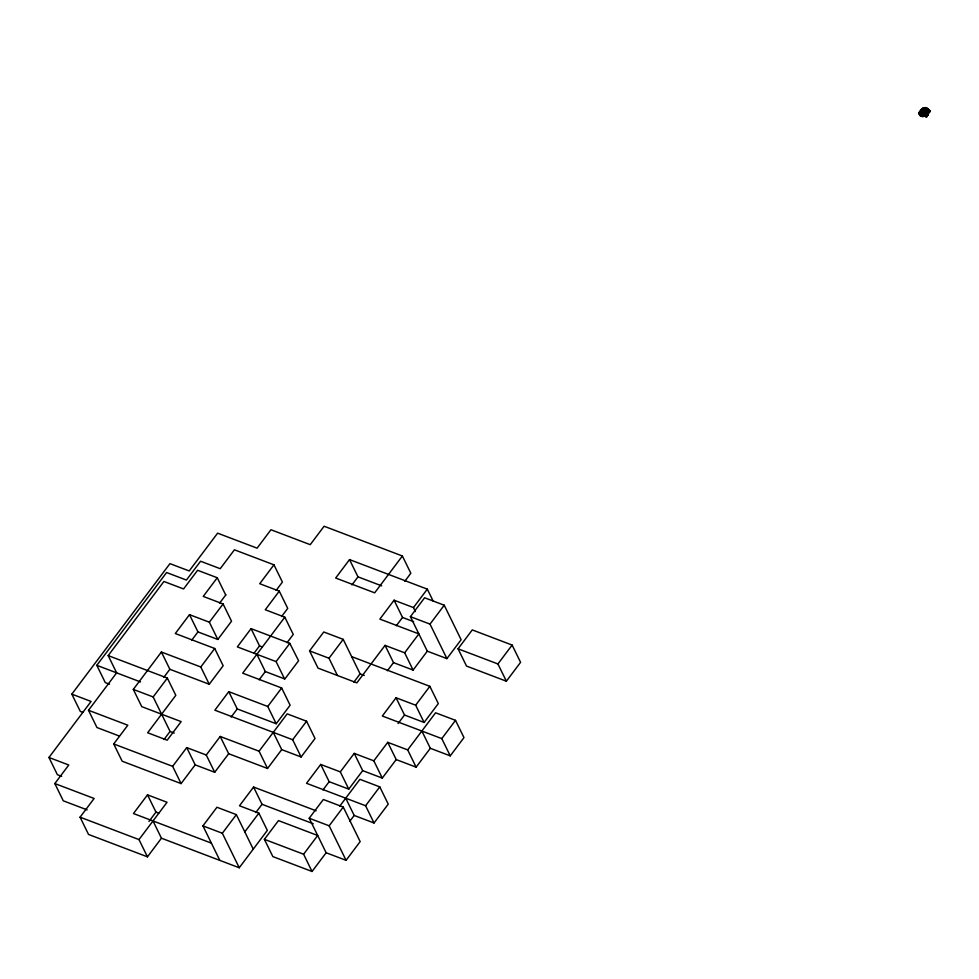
<?xml version="1.0" encoding="UTF-8"?>
<svg xmlns="http://www.w3.org/2000/svg" width="979" height="979" viewBox="0 0 979 979"><rect width="100%" height="100%" fill="white"/><g stroke="black" fill="none" stroke-linecap="round" stroke-linejoin="round"><path stroke-width="1.47" d="M83.044 712.431L80.29 711.39L71.834 694.135L169.954 563.647L189.204 570.953L217.619 533.163L257.098 548.167L270.95 529.737L310.245 544.667L324.098 526.237L402.381 555.986L410.837 573.241L404.78 581.293M109.513 684.199L105.267 682.583L96.811 665.328L166.589 572.531L186.414 580.07L200.573 561.236L220.226 568.701L234.434 549.806L273.949 564.822L282.405 582.077L276.188 590.337M119.414 736.073L96.958 727.532L88.502 710.277L116.636 672.854L108.192 655.6L163.921 581.477L183.575 588.942L197.611 570.28L217.265 577.745L225.721 594.999M61.653 776.347L57.406 774.732L48.95 757.477L91.084 701.441L71.834 694.135M87.143 809.878L63.28 800.81L54.824 783.555L68.775 765.015L48.95 757.477M108.192 655.6L167.348 678.08L175.804 695.335L147.658 732.757L167.201 740.173L181.152 721.621L141.759 706.654L133.303 689.4L161.4 652.026L200.793 666.993L209.249 684.248L223.163 665.744L214.707 648.49L175.314 633.523L189.498 614.665L209.359 622.203L217.815 639.458L231.533 621.212L223.09 603.957L203.228 596.419L217.265 577.745M181.091 783.592L172.634 766.337L186.732 747.601L195.188 764.856L181.091 783.592L122.167 761.209L113.711 743.954L127.808 725.219L88.502 710.277M163.774 677.382L169.857 669.293L161.4 652.026M191.749 640.168L197.954 631.92L189.498 614.665M219.577 603.162L225.88 594.791M174.25 733.051L170.065 731.46L153.165 696.95L167.348 678.08M209.359 622.203L223.09 603.957M153.005 820.953L161.449 838.208L147.45 856.833L88.526 834.438L80.07 817.184L94.131 798.485L54.824 783.555M273.949 564.822L259.741 583.717L279.272 591.132L287.728 608.387L281.597 616.537M200.793 666.993L214.707 648.49M163.958 739.573L170.065 731.46M256.877 654.302L265.333 671.557L284.865 678.985L298.595 660.739L289.808 643.35L251.077 628.64L237.346 646.886L276.09 661.608L284.546 678.863M279.272 591.132L265.272 609.758L284.803 617.174L293.259 634.429L287.043 642.689M147.45 856.833L138.994 839.578L167.042 802.278L147.511 794.85L133.462 813.537L211.391 843.139M254.038 653.189L259.521 645.895L251.077 628.64M284.803 617.174L242.694 673.173L281.658 687.98L290.114 705.235L276.2 723.738L267.744 706.483L228.78 691.676L214.866 710.179L292.66 739.732L301.116 756.987L315.03 738.484L306.574 721.229L287.177 713.862L259.08 751.223L267.536 768.478L281.719 749.62L273.263 732.365M148.943 821.442L155.967 812.105L147.511 794.85M231.154 717.02L237.236 708.931L228.78 691.676M259.129 679.818L265.333 671.557M433.171 601.094L427.321 589.15L349.527 559.596L335.675 578.014L374.676 592.833L402.381 555.986M276.09 661.608L289.808 643.35M220.214 736.465L228.67 753.72L214.719 772.272L206.263 755.017L220.214 736.465L259.08 751.223M351.926 584.916L357.984 576.851L349.527 559.596M267.744 706.483L281.658 687.98M427.309 651.17L446.913 658.622L461.121 639.728L444.221 605.218L424.617 597.765L410.409 616.66L427.309 651.17L413.101 670.064L404.657 652.809L385.053 645.369L356.846 682.865L318.028 668.119L309.572 650.864L323.768 631.981L343.201 639.36L360.101 673.87L364.261 675.449M219.847 860.394L202.947 825.884L216.946 807.259L236.343 814.626L253.243 849.136M337.449 675.498L329.005 658.243L343.201 639.36M316.144 810.808L253.573 787.043L239.488 805.778L258.884 813.145L267.34 830.4L239.243 867.761L161.449 838.208M415.414 611.557L413.468 607.58L394.072 600.2L379.864 619.095L418.865 633.915L404.657 652.809M239.243 867.761L222.343 833.251L236.343 814.626M292.66 739.732L306.574 721.229M255.862 812.497L262.029 804.297L253.573 787.043M353.896 682.13L360.101 673.87M396.311 625.728L402.528 617.455L394.072 600.2M244.799 831.881L258.884 813.145M413.468 607.58L427.321 589.15M387.378 670.762L393.509 662.624L385.053 645.369M312.056 871.481L272.847 856.588L264.391 839.333L278.489 820.598L317.685 835.491L303.6 854.226L312.056 871.481L326.142 852.746L309.229 818.236L323.327 799.5L343.25 807.063L360.162 841.585L346.077 860.321L326.142 852.746M340.313 771.88L354.227 753.377L362.683 770.632L348.769 789.135L340.313 771.88L320.72 764.44L306.525 783.298L365.595 805.741L374.039 822.996L388.235 804.126L379.779 786.871L359.917 779.333L339.627 806.317M446.913 658.622L430.014 624.112L444.221 605.218M322.96 789.943L329.164 781.695L320.72 764.44M351.645 656.615L429.854 686.328L438.311 703.583L424.103 722.465L415.659 705.21L396.054 697.758L382.324 716.016L441.786 738.607L450.242 755.861L463.973 737.603L455.516 720.348L435.582 712.785L407.68 749.89L416.124 767.157L430.319 748.286L421.863 731.032M398.098 723.53L404.511 715.013L396.054 697.758M387.745 742.327L396.201 759.582L382.287 778.085L373.831 760.83L387.745 742.327L407.68 749.89M415.659 705.21L429.854 686.328M458.062 648.808L472.27 629.913L512.127 645.063L520.583 662.318L506.376 681.213L466.518 666.063L458.062 648.808L497.919 663.958L506.376 681.213M346.077 860.321L329.164 825.811L343.25 807.063M349.821 821.246L354.19 815.446L345.734 798.191M365.595 805.741L379.779 786.871M441.786 738.607L455.516 720.348M497.919 663.958L512.127 645.063M922.487 115.669L922.353 116.587L920.333 115.816L919.036 112.499L921.557 109.146L923.283 109.709L923.943 111.031M925.167 110.26L924.225 109.183L923.503 110.15L921.472 109.379L921.912 110.26L920.113 112.646L919.685 111.765L921.765 109.122L922.206 110.015L923.148 109.024L923.283 109.709M919.024 114.102L923.136 107.898L923.87 108.534L923.136 107.898M921.129 113.038L920.835 111.227M922.279 109.783L923.356 108.339M920.407 114.005L919.905 112.206M921.349 111.41L920.701 112.144L922.059 110.468L923.723 112.181M923.65 108.094L925.241 108.436M919.685 114.959L919.819 114.041L918.804 113.662M922.059 110.468L922.426 111.582L921.557 111.863M922.279 110.908L923.65 110.811L922.634 110.431L923.148 109.024M924.298 110.554L924.078 108.51L925.596 109.085L925.669 110.456M921.423 114.384L921.349 113.013L922.646 113.613L921.851 113.209M923.075 110.847L922.634 110.431M925.02 107.996L926.893 108.094L926.746 109.012L928.753 109.77L928.031 110.737L927.309 110.101L927.162 111.031L929.683 111.985L929.622 110.615L928.741 110.896L929.683 111.985M920.333 115.816L920.468 114.898L919.465 114.519M922.646 113.613L922.928 111.777L923.919 112.157L924.017 113.515M923.43 111.961L923.858 112.854L925.228 112.744L925.155 111.386L925.583 112.267L924.58 111.887L924.727 109.379M924.8 111.863L923.797 111.484L922.206 112.732M924.58 111.887L924.506 110.529L926.942 112.181M926.024 109.978L926.036 108.375L928.031 109.146M924.702 115.277L923.699 114.898L923.699 116.489L921.704 115.73L921.839 114.812L923.062 115.632L921.839 114.812M926.391 109.489L926.893 108.094M925.73 109.758L925.804 111.116L925.228 109.562M924.152 114.188L924.152 112.597L923.148 112.218M922.353 116.587L922.842 115.192M928.753 109.77L927.811 108.693L929.328 112.463L927.223 111.924L928.043 115.045L928.178 114.127L926.648 113.552L926.66 115.143L924.641 114.372L924.58 113.001L922.573 112.242M925.375 110.235L926.379 110.615L926.085 112.463M928.312 108.889L928.178 109.807M923.699 116.489L923.699 114.898M926.587 116.978L925.571 116.587L926.954 116.489L925.718 115.657L924.555 116.207L925.29 113.637L923.931 113.748L926.66 115.143M928.031 110.737L927.811 108.693M924.555 116.207L924.127 115.314L924.996 115.02L925.424 115.914L923.919 115.338M924.788 115.045L925.29 113.637M925.057 116.403L924.568 114.604M928.961 112.94L929.903 110.823L928.679 110.003L929.316 110.86M927.529 114.849L928.251 113.894L927.59 111.435M928.679 110.003L928.533 110.921L930.05 111.496M926.44 114.702L926.648 113.552M928.447 112.744L928.961 111.349L926.954 110.578M929.255 111.092L929.683 110.382M925.571 116.587L925.718 115.657M927.113 108.534L925.375 107.519M928.386 110.248L927.456 109.171M928.887 110.443L929.903 110.823M923.723 108.987L922.928 109.048M923.356 109.464L924.372 109.856M924.09 110.113L924.947 109.819L924.225 109.183M927.811 111.887L929.328 112.463M927.223 111.924L928.092 113.221M924.152 111.006L926.44 111.985L926.012 111.104M926.868 113.992L928.398 114.58M920.48 111.704L921.631 113.221M922.793 112.683L923.784 113.062M927.321 114.408L928.043 115.045M919.685 111.765L920.627 112.842M927.015 114.653L926.305 114.017M919.036 112.499L919.758 113.136M920.04 112.879L921.202 113.943L922.928 113.368L924.017 111.924L925.008 112.304L924.727 110.97L926.367 112.206L925.816 109.526L924.078 108.51M919.966 113.111L920.982 113.503M922.279 114.09L921.349 113.013M925.926 116.097L926.954 116.489M924.054 116.011L923.344 115.387M921.484 115.289L923.478 116.048M920.113 115.375L922.132 116.134M357.984 576.851L381.663 585.846M410.409 616.66L430.014 624.112M402.528 617.455L413.603 621.677M393.509 662.624L413.101 670.064M309.572 650.864L329.005 658.243M259.521 645.895L262.311 646.948M197.954 631.92L217.815 639.458M404.511 715.013L424.103 722.465M430.319 748.286L450.242 755.861M169.857 669.293L209.249 684.248M396.201 759.582L416.124 767.157M237.236 708.931L276.2 723.738M354.227 753.377L373.831 760.83M96.811 665.328L140.499 681.922M362.683 770.632L382.287 778.085M133.303 689.4L153.165 696.95M281.719 749.62L301.116 756.987M329.164 781.695L348.769 789.135M228.67 753.72L267.536 768.478M186.732 747.601L206.263 755.017M354.19 815.446L374.039 822.996M195.188 764.856L214.719 772.272M113.711 743.954L172.634 766.337M309.229 818.236L329.164 825.811M262.029 804.297L313.219 823.743M264.391 839.333L303.6 854.226M202.947 825.884L222.343 833.251M155.967 812.105L158.757 813.17M80.07 817.184L138.994 839.578M929.108 110.419L929.536 111.312M926.379 110.615L926.807 111.496M926.146 111.765L926.587 112.646M923.43 110.37L924.078 111.704M924.58 113.001L925.008 113.894M923.797 111.484L924.372 113.038M924.078 112.818L924.506 113.699M922.928 111.777L923.356 112.658M924.494 114.837L924.922 115.718M923.075 112.438L923.515 113.319M921.704 110.945L922.071 112.059M920.762 113.515L919.832 112.438L920.26 113.331"/></g></svg>
